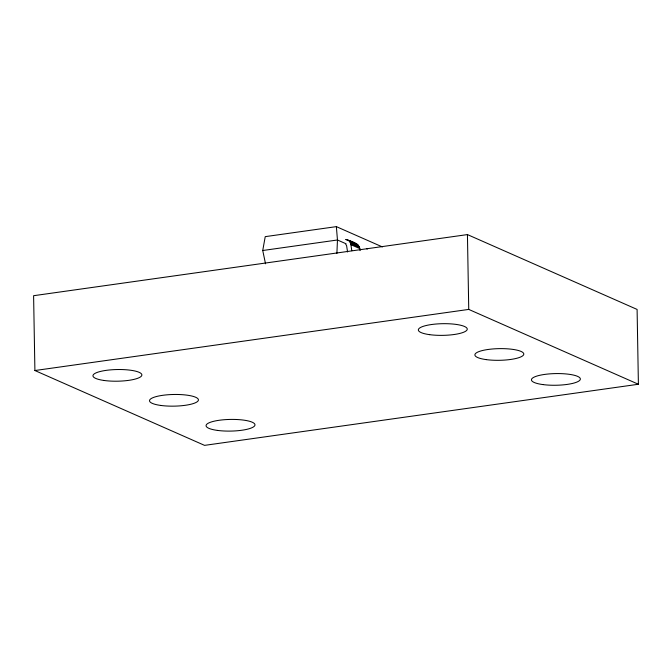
<?xml version="1.0" encoding="UTF-8"?>
<svg xmlns="http://www.w3.org/2000/svg" width="672" height="672" viewBox="0 0 672 672"><rect width="100%" height="100%" fill="white"/><g stroke="black" fill="none" stroke-linecap="round" stroke-linejoin="round"><path stroke-width="1.01" d="M336.899 253.394L337.462 239.988L336.361 226.632L265.23 236.645L262.735 250.513L265.532 263.81M262.735 250.513L337.462 239.988L346.088 243.793M467.435 234.587L33.6 295.705L34.902 370.532L204.565 445.368L638.4 384.258L637.098 309.431L467.435 234.587L468.745 309.414L638.4 384.258M34.902 370.532L468.745 309.414M345.45 239.45C351.103 241.206 360.234 243.02 360.091 250.606M354.354 243.382L356.294 243.802M366.601 248.783L367.592 248.9M336.361 226.632L382.402 246.935M346.441 239.576L357.168 244.272M347.39 239.87L357.949 244.894M349.045 240.962L358.613 245.658M349.709 241.727L350.246 242.609L359.15 246.54M350.246 242.609L350.641 243.592L359.545 247.523M350.641 243.592L350.885 244.65L359.789 248.581M345.794 244.457L346.584 245.54L347.567 251.975M350.885 244.65L351.784 250.723M104.278 380.503A24.469 5.838 -1 0 0 141.851 375.211A24.469 5.838 -1 0 0 106.1 370.373A24.469 5.838 -1 0 0 104.278 380.503M160.835 405.451A24.469 5.838 -1 0 0 198.408 400.159A24.469 5.838 -1 0 0 162.658 395.321A24.469 5.838 -1 0 0 160.835 405.451M217.384 430.399A24.469 5.838 -1 0 0 254.957 425.107A24.469 5.838 -1 0 0 219.206 420.269A24.469 5.838 -1 0 0 217.384 430.399M542.766 384.56A24.469 5.838 -1 0 0 580.339 379.268A24.469 5.838 -1 0 0 544.58 374.43A24.469 5.838 -1 0 0 542.766 384.56M486.209 359.612A24.469 5.838 -1 0 0 523.782 354.32A24.469 5.838 -1 0 0 488.032 349.482A24.469 5.838 -1 0 0 486.209 359.612M429.66 334.664A24.469 5.838 -1 0 0 467.233 329.372A24.469 5.838 -1 0 0 431.474 324.534A24.469 5.838 -1 0 0 429.66 334.664"/></g></svg>
